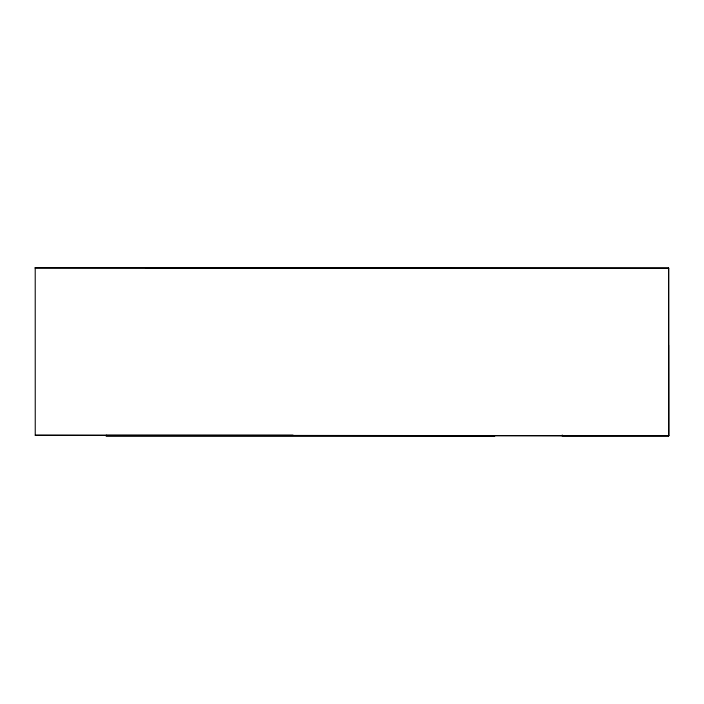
<?xml version="1.0" encoding="UTF-8"?>
<svg xmlns="http://www.w3.org/2000/svg" width="704" height="704" viewBox="0 0 704 704"><rect width="100%" height="100%" fill="white"/><g stroke="black" fill="none" stroke-linecap="round" stroke-linejoin="round"><path stroke-width="1.06" d="M493.803 435.706L668.65 435.873L668.642 268.092L35.2 268.189L35.218 267.608L668.65 268.127M145.596 267.986L451.449 267.951M35.218 267.608L35.244 435.257L668.8 435.723L562.162 435.943L562.25 434.993M494.93 435.829L494.173 436.392L106.225 436.304L106.242 435.204L293.04 435.116M668.65 435.873L668.589 345.18M35.244 435.257L106.718 435.327M668.642 268.092L668.747 435.838"/></g></svg>
